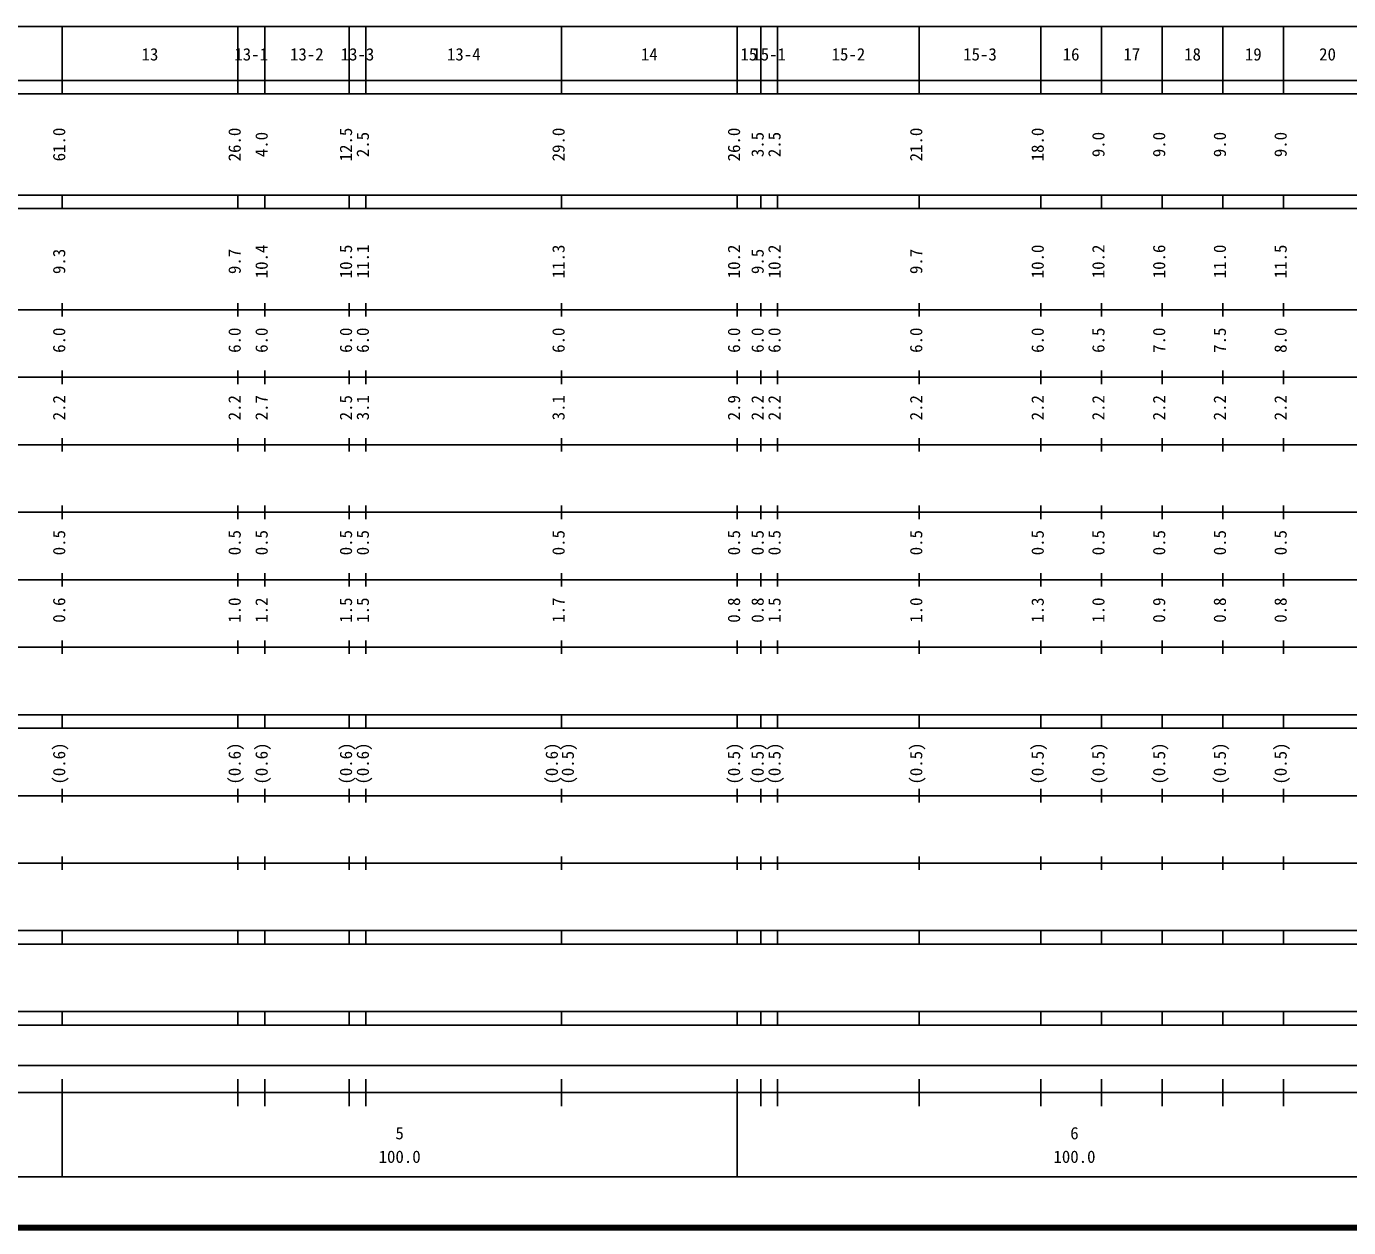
# Model space of a CAD drawing. Units: millimetres on the paper, enlarged 1000 times. Extents: x 40000 to 680000, y 20000 to 380000.
# Drawn here: x 262698 to 458617, y 20000 to 198000 of the extents above; entities that cross this region are included whole.
import ezdxf
from ezdxf.enums import TextEntityAlignment as Align

# ---------------------------------------------------------------- set-up
doc = ezdxf.new("R2010")
doc.units = ezdxf.units.MM
doc.header["$LTSCALE"] = 1000
doc.layers.add('M-TTL', color=2, linetype='Continuous', lineweight=140)
doc.layers.add('M-TTL-BAND', color=7, linetype='Continuous', lineweight=25)
doc.styles.add('ＭＳ ゴシック', font='')
doc.styles.get('ＭＳ ゴシック').set_extended_font_data('MS Gothic')

msp = doc.modelspace()

# ---------------------------------------------------------------- linework, layer by layer
at = {"layer": 'M-TTL'}
msp.add_line((40000, 20000), (680000, 20000), dxfattribs=at)
at = {"layer": 'M-TTL-BAND'}
for p, q in [((68000, 198000), (579000, 198000)), ((268000, 188000), (268000, 198000)), ((294000, 188000), (294000, 198000)), ((298000, 188000), (298000, 198000)), ((310500, 188000), (310500, 198000)), ((313000, 188000), (313000, 198000)), ((342000, 188000), (342000, 198000)), ((368000, 188000), (368000, 198000)), ((371500, 188000), (371500, 198000)), ((374000, 188000), (374000, 198000)), ((395000, 188000), (395000, 198000)), ((413000, 188000), (413000, 198000)), ((422000, 188000), (422000, 198000)), ((431000, 188000), (431000, 198000)), ((440000, 188000), (440000, 198000)), ((449000, 188000), (449000, 198000)), ((40000, 190000), (579000, 190000)), ((40000, 188000), (579000, 188000)), ((40000, 173000), (579000, 173000)), ((268000, 171000), (268000, 173000)), ((294000, 171000), (294000, 173000)), ((298000, 171000), (298000, 173000)), ((310500, 171000), (310500, 173000)), ((313000, 171000), (313000, 173000)), ((342000, 171000), (342000, 173000)), ((368000, 171000), (368000, 173000)), ((371500, 171000), (371500, 173000)), ((374000, 171000), (374000, 173000)), ((395000, 171000), (395000, 173000)), ((413000, 171000), (413000, 173000)), ((422000, 171000), (422000, 173000)), ((431000, 171000), (431000, 173000)), ((440000, 171000), (440000, 173000)), ((449000, 171000), (449000, 173000)), ((40000, 171000), (579000, 171000)), ((268000, 155000), (268000, 157000)), ((294000, 155000), (294000, 157000)), ((298000, 155000), (298000, 157000)), ((310500, 155000), (310500, 157000)), ((313000, 155000), (313000, 157000)), ((342000, 155000), (342000, 157000)), ((368000, 155000), (368000, 157000)), ((371500, 155000), (371500, 157000)), ((374000, 155000), (374000, 157000)), ((395000, 155000), (395000, 157000)), ((413000, 155000), (413000, 157000)), ((422000, 155000), (422000, 157000)), ((431000, 155000), (431000, 157000)), ((440000, 155000), (440000, 157000)), ((449000, 155000), (449000, 157000)), ((40000, 156000), (579000, 156000)), ((268000, 145000), (268000, 147000)), ((294000, 145000), (294000, 147000)), ((298000, 145000), (298000, 147000)), ((310500, 145000), (310500, 147000)), ((313000, 145000), (313000, 147000)), ((342000, 145000), (342000, 147000)), ((368000, 145000), (368000, 147000)), ((371500, 145000), (371500, 147000)), ((374000, 145000), (374000, 147000)), ((395000, 145000), (395000, 147000)), ((413000, 145000), (413000, 147000)), ((422000, 145000), (422000, 147000)), ((431000, 145000), (431000, 147000)), ((440000, 145000), (440000, 147000)), ((449000, 145000), (449000, 147000)), ((46000, 146000), (579000, 146000)), ((52000, 136000), (579000, 136000)), ((268000, 135000), (268000, 137000)), ((294000, 135000), (294000, 137000)), ((298000, 135000), (298000, 137000)), ((310500, 135000), (310500, 137000)), ((313000, 135000), (313000, 137000)), ((342000, 135000), (342000, 137000)), ((368000, 135000), (368000, 137000)), ((371500, 135000), (371500, 137000)), ((374000, 135000), (374000, 137000)), ((395000, 135000), (395000, 137000)), ((413000, 135000), (413000, 137000)), ((422000, 135000), (422000, 137000)), ((431000, 135000), (431000, 137000)), ((440000, 135000), (440000, 137000)), ((449000, 135000), (449000, 137000)), ((46000, 126000), (579000, 126000)), ((268000, 125000), (268000, 127000)), ((294000, 125000), (294000, 127000)), ((298000, 125000), (298000, 127000)), ((310500, 125000), (310500, 127000)), ((313000, 125000), (313000, 127000)), ((342000, 125000), (342000, 127000)), ((368000, 125000), (368000, 127000)), ((371500, 125000), (371500, 127000)), ((374000, 125000), (374000, 127000)), ((395000, 125000), (395000, 127000)), ((413000, 125000), (413000, 127000)), ((422000, 125000), (422000, 127000)), ((431000, 125000), (431000, 127000)), ((440000, 125000), (440000, 127000)), ((449000, 125000), (449000, 127000)), ((52000, 116000), (579000, 116000)), ((268000, 115000), (268000, 117000)), ((294000, 115000), (294000, 117000)), ((298000, 115000), (298000, 117000)), ((310500, 115000), (310500, 117000)), ((313000, 115000), (313000, 117000)), ((342000, 115000), (342000, 117000)), ((368000, 115000), (368000, 117000)), ((371500, 115000), (371500, 117000)), ((374000, 115000), (374000, 117000)), ((395000, 115000), (395000, 117000)), ((413000, 115000), (413000, 117000)), ((422000, 115000), (422000, 117000)), ((431000, 115000), (431000, 117000)), ((440000, 115000), (440000, 117000)), ((449000, 115000), (449000, 117000)), ((46000, 106000), (579000, 106000)), ((268000, 105000), (268000, 107000)), ((294000, 105000), (294000, 107000)), ((298000, 105000), (298000, 107000)), ((310500, 105000), (310500, 107000)), ((313000, 105000), (313000, 107000)), ((342000, 105000), (342000, 107000)), ((368000, 105000), (368000, 107000)), ((371500, 105000), (371500, 107000)), ((374000, 105000), (374000, 107000)), ((395000, 105000), (395000, 107000)), ((413000, 105000), (413000, 107000)), ((422000, 105000), (422000, 107000)), ((431000, 105000), (431000, 107000)), ((440000, 105000), (440000, 107000)), ((449000, 105000), (449000, 107000)), ((40000, 96000), (579000, 96000)), ((268000, 94000), (268000, 96000)), ((294000, 94000), (294000, 96000)), ((298000, 94000), (298000, 96000)), ((310500, 94000), (310500, 96000)), ((313000, 94000), (313000, 96000)), ((342000, 94000), (342000, 96000)), ((368000, 94000), (368000, 96000)), ((371500, 94000), (371500, 96000)), ((374000, 94000), (374000, 96000)), ((395000, 94000), (395000, 96000)), ((413000, 94000), (413000, 96000)), ((422000, 94000), (422000, 96000)), ((431000, 94000), (431000, 96000)), ((440000, 94000), (440000, 96000)), ((449000, 94000), (449000, 96000)), ((40000, 94000), (579000, 94000)), ((268000, 83000), (268000, 85000)), ((294000, 83000), (294000, 85000)), ((298000, 83000), (298000, 85000)), ((310500, 83000), (310500, 85000)), ((313000, 83000), (313000, 85000)), ((342000, 83000), (342000, 85000)), ((368000, 83000), (368000, 85000)), ((371500, 83000), (371500, 85000)), ((374000, 83000), (374000, 85000)), ((395000, 83000), (395000, 85000)), ((413000, 83000), (413000, 85000)), ((422000, 83000), (422000, 85000)), ((431000, 83000), (431000, 85000)), ((440000, 83000), (440000, 85000)), ((449000, 83000), (449000, 85000)), ((49000, 84000), (579000, 84000)), ((268000, 73000), (268000, 75000)), ((294000, 73000), (294000, 75000)), ((298000, 73000), (298000, 75000)), ((310500, 73000), (310500, 75000)), ((313000, 73000), (313000, 75000)), ((342000, 73000), (342000, 75000)), ((368000, 73000), (368000, 75000)), ((371500, 73000), (371500, 75000)), ((374000, 73000), (374000, 75000)), ((395000, 73000), (395000, 75000)), ((413000, 73000), (413000, 75000)), ((422000, 73000), (422000, 75000)), ((431000, 73000), (431000, 75000)), ((440000, 73000), (440000, 75000)), ((449000, 73000), (449000, 75000)), ((40000, 74000), (579000, 74000)), ((40000, 64000), (579000, 64000)), ((268000, 62000), (268000, 64000)), ((294000, 62000), (294000, 64000)), ((298000, 62000), (298000, 64000)), ((310500, 62000), (310500, 64000)), ((313000, 62000), (313000, 64000)), ((342000, 62000), (342000, 64000)), ((368000, 62000), (368000, 64000)), ((371500, 62000), (371500, 64000)), ((374000, 62000), (374000, 64000)), ((395000, 62000), (395000, 64000)), ((413000, 62000), (413000, 64000)), ((422000, 62000), (422000, 64000)), ((431000, 62000), (431000, 64000)), ((440000, 62000), (440000, 64000)), ((449000, 62000), (449000, 64000)), ((40000, 62000), (579000, 62000)), ((40000, 52000), (579000, 52000)), ((268000, 50000), (268000, 52000)), ((294000, 50000), (294000, 52000)), ((298000, 50000), (298000, 52000)), ((310500, 50000), (310500, 52000)), ((313000, 50000), (313000, 52000)), ((342000, 50000), (342000, 52000)), ((368000, 50000), (368000, 52000)), ((371500, 50000), (371500, 52000)), ((374000, 50000), (374000, 52000)), ((395000, 50000), (395000, 52000)), ((413000, 50000), (413000, 52000)), ((422000, 50000), (422000, 52000)), ((431000, 50000), (431000, 52000)), ((440000, 50000), (440000, 52000)), ((449000, 50000), (449000, 52000)), ((40000, 50000), (579000, 50000)), ((71000, 44000), (554000, 44000)), ((268000, 27500), (268000, 42000)), ((294000, 38000), (294000, 42000)), ((298000, 38000), (298000, 42000)), ((310500, 38000), (310500, 42000)), ((313000, 38000), (313000, 42000)), ((342000, 38000), (342000, 42000)), ((368000, 27500), (368000, 42000)), ((371500, 38000), (371500, 42000)), ((374000, 38000), (374000, 42000)), ((395000, 38000), (395000, 42000)), ((413000, 38000), (413000, 42000)), ((422000, 38000), (422000, 42000)), ((431000, 38000), (431000, 42000)), ((440000, 38000), (440000, 42000)), ((449000, 38000), (449000, 42000)), ((40000, 40000), (579000, 40000)), ((68000, 27500), (579000, 27500))]:
    msp.add_line(p, q, dxfattribs=at)

# ---------------------------------------------------------------- texts
at = {"layer": 'M-TTL-BAND', "style": 'ＭＳ ゴシック'}
for s, p in [('13', (281000, 192405)), ('13-1', (296000, 192405)), ('13-2', (304250, 192405)), ('13-3', (311750, 192405)), ('13-4', (327500, 192405)), ('14', (355000, 192405)), ('15', (369750, 192405)), ('15-1', (372750, 192405)), ('15-2', (384500, 192405)), ('15-3', (404000, 192405)), ('16', (417500, 192405)), ('17', (426500, 192405)), ('18', (435500, 192405)), ('19', (444500, 192405)), ('20', (455500, 192405)), ('5', (318000, 32523)), ('6', (418000, 32523)), ('100.0', (318000, 29033)), ('100.0', (418000, 29033))]:
    msp.add_text(s, height=1833, dxfattribs=at).set_placement(p, align=Align.BOTTOM_CENTER)
for s, p in [('61.0', (269000, 180500)), ('26.0', (295000, 180500)), ('4.0', (299000, 180500)), ('12.5', (311500, 180500)), ('2.5', (314000, 180500)), ('29.0', (343000, 180500)), ('26.0', (369000, 180500)), ('3.5', (372500, 180500)), ('2.5', (375000, 180500)), ('21.0', (396000, 180500)), ('18.0', (414000, 180500)), ('9.0', (423000, 180500)), ('9.0', (432000, 180500)), ('9.0', (441000, 180500)), ('9.0', (450000, 180500)), ('9.3', (269000, 163174)), ('9.7', (295000, 163174)), ('10.4', (299000, 163174)), ('10.5', (311500, 163174)), ('11.1', (314000, 163174)), ('11.3', (343000, 163174)), ('10.2', (369000, 163174)), ('9.5', (372500, 163174)), ('10.2', (375000, 163174)), ('9.7', (396000, 163174)), ('10.0', (414000, 163174)), ('10.2', (423000, 163174)), ('10.6', (432000, 163174)), ('11.0', (441000, 163174)), ('11.5', (450000, 163174)), ('6.0', (269000, 151500)), ('6.0', (295000, 151500)), ('6.0', (299000, 151500)), ('6.0', (311500, 151500)), ('6.0', (314000, 151500)), ('6.0', (343000, 151500)), ('6.0', (369000, 151500)), ('6.0', (372500, 151500)), ('6.0', (375000, 151500)), ('6.0', (396000, 151500)), ('6.0', (414000, 151500)), ('6.5', (423000, 151500)), ('7.0', (432000, 151500)), ('7.5', (441000, 151500)), ('8.0', (450000, 151500)), ('2.2', (269000, 141500)), ('2.2', (295000, 141500)), ('2.7', (299000, 141500)), ('2.5', (311500, 141500)), ('3.1', (314000, 141500)), ('3.1', (343000, 141500)), ('2.9', (369000, 141500)), ('2.2', (372500, 141500)), ('2.2', (375000, 141500)), ('2.2', (396000, 141500)), ('2.2', (414000, 141500)), ('2.2', (423000, 141500)), ('2.2', (432000, 141500)), ('2.2', (441000, 141500)), ('2.2', (450000, 141500)), ('0.5', (269000, 121500)), ('0.5', (295000, 121500)), ('0.5', (299000, 121500)), ('0.5', (311500, 121500)), ('0.5', (314000, 121500)), ('0.5', (343000, 121500)), ('0.5', (369000, 121500)), ('0.5', (372500, 121500)), ('0.5', (375000, 121500)), ('0.5', (396000, 121500)), ('0.5', (414000, 121500)), ('0.5', (423000, 121500)), ('0.5', (432000, 121500)), ('0.5', (441000, 121500)), ('0.5', (450000, 121500)), ('0.6', (269000, 111500)), ('1.0', (295000, 111500)), ('1.2', (299000, 111500)), ('1.5', (311500, 111500)), ('1.5', (314000, 111500)), ('1.7', (343000, 111500)), ('0.8', (369000, 111500)), ('0.8', (372500, 111500)), ('1.5', (375000, 111500)), ('1.0', (396000, 111500)), ('1.3', (414000, 111500)), ('1.0', (423000, 111500)), ('0.9', (432000, 111500)), ('0.8', (441000, 111500)), ('0.8', (450000, 111500)), ('(0.6)', (269000, 88764)), ('(0.6)', (295000, 88764)), ('(0.6)', (299000, 88764)), ('(0.6)', (311500, 88764)), ('(0.6)', (314000, 88764)), ('(0.6)', (342000, 88764)), ('(0.5)', (344370, 88764)), ('(0.5)', (369000, 88764)), ('(0.5)', (372500, 88764)), ('(0.5)', (375000, 88764)), ('(0.5)', (396000, 88764)), ('(0.5)', (414000, 88764)), ('(0.5)', (423000, 88764)), ('(0.5)', (432000, 88764)), ('(0.5)', (441000, 88764)), ('(0.5)', (450000, 88764))]:
    msp.add_text(s, height=1833, rotation=90, dxfattribs=at).set_placement(p, align=Align.BOTTOM_CENTER)

doc.saveas('drawing.dxf')
